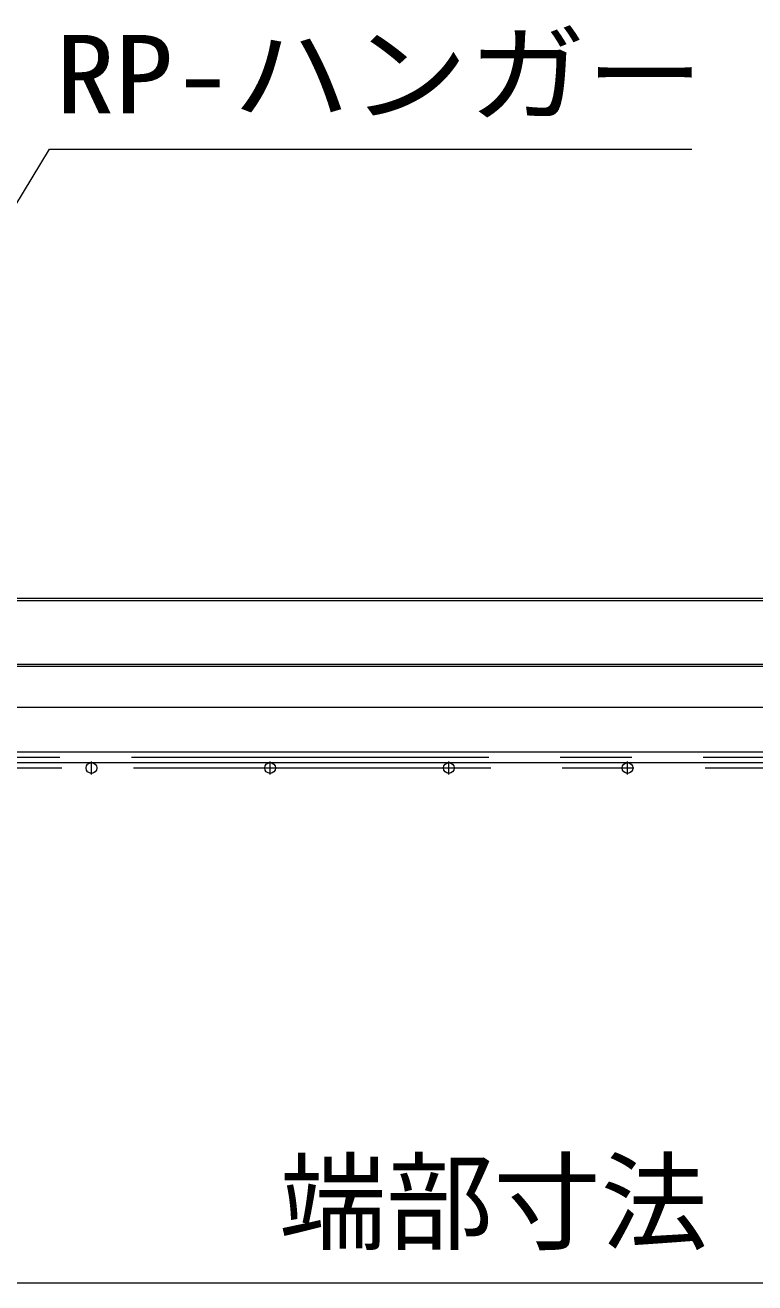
# Model space of a CAD drawing. Units: millimetres at full size, sheet at 1:40; details may follow other scales. Extents: x -7707 to 7893, y -5335 to 5359.
# Drawn here: x -6479 to -6071, y -4112 to -3408 of the extents above; entities that cross this region are included whole.
import ezdxf
from ezdxf.enums import TextEntityAlignment as Align

# ---------------------------------------------------------------- set-up
doc = ezdxf.new("R2010")
doc.units = ezdxf.units.MM
doc.header["$LTSCALE"] = 40
doc.linetypes.add('CHAIN1', pattern=[8, 5, -1, 1, -1])
for name, color, linetype, lineweight in [('7-0_中心線', 4, 'CHAIN1', 9), ('7-4_ブレース・補強材', 4, 'Continuous', 9), ('7-5_寸法', 4, 'Continuous', 9), ('7-6_文字', 7, 'Continuous', 18), ('7-D_パネル', 4, 'Continuous', 18)]:
    doc.layers.add(name, color=color, linetype=linetype, lineweight=lineweight)
doc.styles.add('ＭＳ ゴシック', font='')
doc.styles.get('ＭＳ ゴシック').set_extended_font_data('MS Gothic')

msp = doc.modelspace()

# ---------------------------------------------------------------- linework, layer by layer
at = {"layer": '7-0_中心線'}
for p, q in [((-6739.74, -3817.4), (-5843.93, -3817.4)), ((-6442.1, -3827.01), (-6442.1, -3819.74)), ((-6342.1, -3827.01), (-6342.1, -3819.74)), ((-6242.1, -3827.01), (-6242.1, -3819.74)), ((-6142.1, -3827.01), (-6142.1, -3819.74)), ((-6738.6, -3823.4), (-5845.6, -3823.4))]:
    msp.add_line(p, q, dxfattribs=at)
at = {"layer": '7-4_ブレース・補強材'}
for p, q in [((-6602.1, -3728.4), (-5840.1, -3728.4)), ((-6602.1, -3729.6), (-5840.1, -3729.6)), ((-6602.1, -3765.2), (-5844.1, -3765.2)), ((-6602.1, -3766.4), (-5846.85, -3766.4))]:
    msp.add_line(p, q, dxfattribs=at)
at = {"layer": '7-5_寸法'}
msp.add_line((-6742.1, -4111.59), (-5842.1, -4111.59), dxfattribs=at)
at = {"layer": '7-6_文字'}
for p, q in [((-6621.21, -3733.2), (-6465.58, -3477.02)), ((-6465.58, -3477.02), (-6106.08, -3477.02))]:
    msp.add_line(p, q, dxfattribs=at)
at = {"layer": '7-D_パネル', "lineweight": 9}
msp.add_line((-6738.6, -3820.4), (-5845.6, -3820.4), dxfattribs=at)
at = {"layer": '7-D_パネル'}
for points in [[(-6738.6, -3789.4), (-5845.6, -3789.4), (-5845.6, -3814.72)], [(-6738.6, -3789.4), (-6738.6, -3814.4), (-5845.6, -3814.4)]]:
    msp.add_lwpolyline(points, dxfattribs=at)
for centre in [(-6442.1, -3823.4), (-6342.1, -3823.4), (-6242.1, -3823.4), (-6142.1, -3823.4)]:
    msp.add_circle(centre, 3, dxfattribs=at)

# ---------------------------------------------------------------- texts
at = {"layer": '7-5_寸法', "color": 7, "style": 'ＭＳ ゴシック'}
msp.add_text('端部寸法', height=43.99, dxfattribs=at).set_placement((-6337.1, -4101.59), align=Align.BOTTOM_LEFT)
at = {"layer": '7-6_文字', "style": 'ＭＳ ゴシック', "width": 1.1}
msp.add_text('RP-ハンガー', height=43.99, dxfattribs=at).set_placement((-6462.05, -3470.24), align=Align.BOTTOM_LEFT)

doc.saveas('drawing.dxf')
